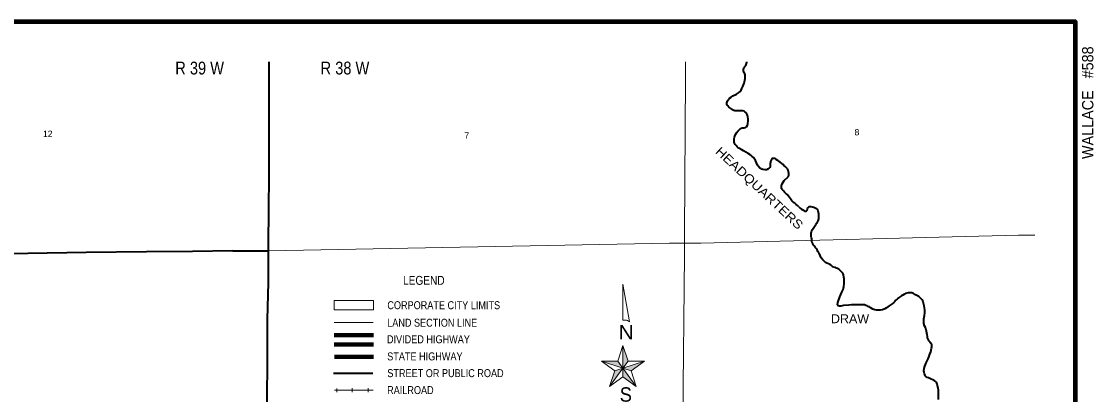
# Model space of a CAD drawing. Extents: x 224.35 to 228.28, y 44.38 to 48.31.
# Drawn here: x 225.765 to 228.276, y 47.433 to 48.308 of the extents above; entities that cross this region are included whole.
import ezdxf
from ezdxf.enums import TextEntityAlignment as Align

# ---------------------------------------------------------------- set-up
doc = ezdxf.new("R2010")
doc.units = 0
doc.header["$LTSCALE"] = 0.0076
doc.linetypes.add('LONG_DASHED', pattern=[7.5, 6, -1.5])
for name, color, linetype, lineweight in [('14', 7, 'Continuous', 35), ('15', 7, 'Continuous', 13), ('25', 7, 'Continuous', 35), ('48', 7, 'Continuous', 106), ('50', 7, 'Continuous', 13), ('51', 7, 'Continuous', 13)]:
    doc.layers.add(name, color=color, linetype=linetype, lineweight=lineweight)
for name, color, linetype in [('29', 7, 'Continuous'), ('45', 7, 'Continuous'), ('46', 7, 'Continuous')]:
    doc.layers.add(name, color=color, linetype=linetype)

msp = doc.modelspace()

# ---------------------------------------------------------------- hatches: boundary and pattern name
at = {"layer": '51'}
for points in [[(227.173674, 47.548295), (227.173674, 47.495076), (227.185606, 47.511553)], [(227.161742, 47.511553), (227.123106, 47.511553), (227.173674, 47.495076)], [(227.173674, 47.495076), (227.192992, 47.488826), (227.224242, 47.511553)], [(227.142235, 47.451894), (227.154356, 47.488826), (227.173674, 47.495076)], [(227.173674, 47.495076), (227.173674, 47.474811), (227.204924, 47.451894)]]:
    msp.add_hatch(color=256, dxfattribs=at).paths.add_polyline_path(points)

# ---------------------------------------------------------------- linework, layer by layer
at = {"layer": '14'}
msp.add_line((226.259848, 47.770265), (226.343182, 47.770265), dxfattribs=at)
for points in [[(226.343182, 47.784659), (226.344318, 47.867424), (226.344886, 47.947159), (226.344886, 48.044886), (226.344886, 48.127083), (226.344697, 48.213447)], [(226.337879, 47.006439), (226.338447, 47.049811), (226.339015, 47.136174), (226.339394, 47.234659), (226.339394, 47.323864), (226.34053, 47.419886), (226.341288, 47.513447), (226.341477, 47.60947), (226.343182, 47.696212), (226.343182, 47.784659)], [(226.259848, 47.770265), (226.16572, 47.76875), (226.057765, 47.767614), (225.916288, 47.765909), (225.779924, 47.763826), (225.631629, 47.763068)]]:
    msp.add_lwpolyline(points, dxfattribs=at)
at = {"layer": '15'}
for p, q in [((227.319697, 48.175947), (227.319697, 48.213447)), ((227.317803, 47.8125), (227.319697, 48.175947)), ((227.317803, 47.75928), (227.317803, 47.8125)), ((227.282765, 47.788447), (226.343182, 47.770265)), ((227.282765, 47.788447), (227.356061, 47.788447)), ((227.356061, 47.788447), (228.100189, 47.806818)), ((228.100189, 47.806818), (228.138258, 47.806818)), ((227.317803, 47.75928), (227.308333, 46.804735))]:
    msp.add_line(p, q, dxfattribs=at)
at = {"layer": '25'}
for points in [[(227.456629, 48.199242), (227.457955, 48.201326), (227.45947, 48.20303), (227.461174, 48.205114), (227.462121, 48.207008), (227.463068, 48.20928), (227.463447, 48.211553), (227.463447, 48.213447)], [(227.459848, 48.180871), (227.45947, 48.183144), (227.458902, 48.185606), (227.457765, 48.187879), (227.457008, 48.190152), (227.45625, 48.192614), (227.455871, 48.195644), (227.456629, 48.199242)], [(227.451705, 48.150947), (227.453977, 48.155303), (227.45625, 48.159659), (227.457765, 48.163636)], [(227.457765, 48.163636), (227.458523, 48.166856), (227.45928, 48.170455), (227.459848, 48.174242), (227.459848, 48.180871)], [(227.420644, 48.125), (227.423295, 48.127841), (227.426894, 48.130871), (227.43125, 48.133902), (227.439205, 48.137689), (227.444508, 48.14072), (227.448485, 48.144129), (227.450379, 48.14697), (227.451705, 48.150947)], [(227.419508, 48.110038), (227.417992, 48.111932), (227.417045, 48.113826), (227.417045, 48.116856), (227.417614, 48.119508), (227.418561, 48.121591), (227.420644, 48.125)], [(227.440341, 48.098674), (227.435985, 48.098674), (227.433523, 48.099053), (227.431439, 48.1), (227.428977, 48.101515), (227.426326, 48.103598), (227.423864, 48.105303), (227.42178, 48.107197), (227.419508, 48.110038)], [(227.464394, 48.090152), (227.463068, 48.092614), (227.461553, 48.094318), (227.459091, 48.096402), (227.457197, 48.097917), (227.454545, 48.098674), (227.440341, 48.098674)], [(227.466667, 48.075568), (227.466667, 48.079356), (227.465909, 48.084091), (227.465152, 48.0875), (227.464394, 48.090152)], [(227.439773, 48.047159), (227.442803, 48.050758), (227.445455, 48.054167), (227.448864, 48.057008), (227.452841, 48.058333), (227.457576, 48.058523), (227.460417, 48.05947), (227.462879, 48.060985), (227.465341, 48.064773), (227.465909, 48.067992), (227.466667, 48.075568)], [(227.43428, 48.024811), (227.434091, 48.029167), (227.434091, 48.033712), (227.434848, 48.036364), (227.436174, 48.041667)], [(227.436174, 48.041667), (227.4375, 48.043182), (227.439773, 48.047159)], [(227.444886, 48.010795), (227.442992, 48.012311), (227.440909, 48.014394), (227.438447, 48.016856), (227.436553, 48.019508), (227.435038, 48.022538), (227.43428, 48.024811)], [(227.471023, 47.996023), (227.467235, 47.998485), (227.461553, 48.001326), (227.456061, 48.004356), (227.451705, 48.006818), (227.444886, 48.010795)], [(227.479545, 47.988826), (227.476515, 47.991667), (227.474053, 47.993939), (227.471023, 47.996023)], [(227.505682, 47.960417), (227.500947, 47.960985), (227.498864, 47.961742), (227.496212, 47.962879), (227.494129, 47.964015), (227.49072, 47.967614), (227.488826, 47.970833), (227.486553, 47.976705), (227.484091, 47.981818), (227.479545, 47.988826)], [(227.526515, 47.986742), (227.523485, 47.986742), (227.522348, 47.986174), (227.521212, 47.984659), (227.520833, 47.983144), (227.520076, 47.98125), (227.519508, 47.979356), (227.519318, 47.977652), (227.51875, 47.975758), (227.518371, 47.969508)], [(227.541477, 47.977841), (227.539015, 47.979545), (227.535985, 47.981629), (227.532765, 47.984091), (227.530871, 47.985606), (227.528788, 47.986553), (227.526515, 47.986742)], [(227.518371, 47.969508), (227.517992, 47.967424), (227.517235, 47.96572), (227.515909, 47.964015), (227.514205, 47.9625), (227.5125, 47.961364), (227.511174, 47.960417), (227.505682, 47.960417)], [(227.55928, 47.962121), (227.558523, 47.963447), (227.557008, 47.964962), (227.553598, 47.967803), (227.550568, 47.970455), (227.548485, 47.972917), (227.545644, 47.975189), (227.541477, 47.977841)], [(227.560417, 47.943561), (227.561553, 47.945265), (227.561932, 47.94678), (227.561932, 47.948295), (227.561742, 47.951705), (227.561174, 47.955492), (227.560227, 47.95947), (227.55928, 47.962121)], [(227.552273, 47.907576), (227.55, 47.909848), (227.547727, 47.912121), (227.546212, 47.914015), (227.545265, 47.916667), (227.544886, 47.919318), (227.544697, 47.92197), (227.545076, 47.925189), (227.546212, 47.927462), (227.551515, 47.935038), (227.560417, 47.943561)], [(227.558333, 47.902083), (227.555682, 47.904167), (227.553409, 47.90625), (227.552273, 47.907576)], [(227.569318, 47.887689), (227.567803, 47.889773), (227.566098, 47.891856), (227.563636, 47.895644), (227.561174, 47.898674), (227.558333, 47.902083)], [(227.585606, 47.873674), (227.582765, 47.876136), (227.579167, 47.879167), (227.575758, 47.881629), (227.572727, 47.883902), (227.569318, 47.887689)], [(227.585606, 47.873674), (227.589015, 47.870455), (227.591667, 47.868182), (227.594697, 47.866288), (227.598295, 47.864205), (227.600189, 47.863447), (227.602273, 47.863068), (227.603788, 47.863826), (227.605114, 47.865909), (227.605871, 47.868561), (227.606818, 47.870644), (227.607955, 47.872538), (227.60947, 47.874053), (227.610985, 47.874432), (227.613636, 47.874242), (227.617045, 47.873485), (227.620833, 47.872348), (227.624053, 47.871212), (227.626705, 47.869697), (227.628409, 47.867803), (227.630303, 47.864583), (227.631061, 47.860606), (227.63125, 47.857197), (227.631439, 47.848106)], [(227.631439, 47.848106), (227.63125, 47.844886), (227.629924, 47.84053), (227.628598, 47.837121), (227.626894, 47.83428), (227.625568, 47.832008)], [(227.616098, 47.795833), (227.61572, 47.798295), (227.614962, 47.800947), (227.614394, 47.803977), (227.614205, 47.808144), (227.614394, 47.811364), (227.615341, 47.81553)], [(227.615341, 47.81553), (227.616098, 47.817235), (227.617803, 47.819886), (227.619129, 47.822727), (227.620833, 47.825), (227.622348, 47.827273), (227.625568, 47.832008)], [(227.62178, 47.782008), (227.621023, 47.782955), (227.619886, 47.783712), (227.61875, 47.784848), (227.617992, 47.786742), (227.617045, 47.789015), (227.616288, 47.792045), (227.616098, 47.795833)], [(227.632765, 47.764773), (227.631629, 47.766667), (227.630303, 47.768561), (227.629356, 47.770833), (227.62822, 47.772727), (227.627083, 47.774621), (227.625568, 47.776136), (227.624432, 47.777462), (227.622917, 47.779545), (227.62178, 47.782008)], [(227.666856, 47.732197), (227.664394, 47.733523), (227.662121, 47.735795), (227.658902, 47.738258), (227.655303, 47.739773), (227.651136, 47.741098), (227.648106, 47.742992), (227.644697, 47.745833), (227.641667, 47.749053), (227.637879, 47.754167), (227.632765, 47.764773)], [(227.676136, 47.728977), (227.674053, 47.729924), (227.671402, 47.730871), (227.666856, 47.732197)], [(227.689962, 47.714015), (227.689205, 47.715909), (227.688258, 47.717803), (227.686174, 47.720455), (227.684091, 47.722538), (227.681818, 47.724811), (227.679356, 47.726894), (227.676136, 47.728977)], [(227.691667, 47.692803), (227.691667, 47.699621), (227.691477, 47.704545), (227.690909, 47.708523), (227.689962, 47.714015)], [(227.686553, 47.673295), (227.687879, 47.676326), (227.689205, 47.679545), (227.690341, 47.682765), (227.691288, 47.686932), (227.691667, 47.692803)], [(227.689773, 47.641667), (227.684091, 47.640341), (227.680871, 47.640341), (227.677841, 47.641477), (227.676326, 47.643561), (227.676894, 47.648864), (227.681439, 47.662689), (227.686553, 47.673295)], [(227.828788, 47.666477), (227.826136, 47.664583), (227.823864, 47.662879), (227.821402, 47.661174), (227.819129, 47.65928), (227.817424, 47.658333), (227.81553, 47.656818), (227.813636, 47.655492), (227.812121, 47.653977), (227.810417, 47.651326)], [(227.850189, 47.671591), (227.84697, 47.67197), (227.841288, 47.67197), (227.838447, 47.671212), (227.835417, 47.670076), (227.832955, 47.668939), (227.828788, 47.666477)], [(227.866856, 47.662879), (227.865341, 47.663826), (227.863447, 47.664394), (227.861553, 47.66572), (227.859091, 47.667235), (227.856629, 47.668561), (227.853788, 47.670076), (227.850189, 47.671591)], [(227.877273, 47.647538), (227.876515, 47.649811), (227.875568, 47.652652), (227.874242, 47.655114), (227.872727, 47.657197), (227.870455, 47.65947), (227.866856, 47.662879)], [(227.708902, 47.643182), (227.702841, 47.642614), (227.689773, 47.641667)], [(227.752462, 47.636932), (227.750189, 47.638636), (227.748106, 47.639773), (227.745833, 47.640909), (227.742424, 47.642235), (227.739205, 47.643182), (227.72803, 47.643182), (227.708902, 47.643182)], [(227.78125, 47.631629), (227.776894, 47.630682), (227.772159, 47.630682), (227.767614, 47.631061), (227.763447, 47.631818), (227.759091, 47.633523), (227.752462, 47.636932)], [(227.810417, 47.651326), (227.807955, 47.648864), (227.803977, 47.645833), (227.79678, 47.641098), (227.79072, 47.636174), (227.787121, 47.633902), (227.78125, 47.631629)], [(227.883902, 47.58428), (227.882386, 47.590341), (227.879924, 47.594129), (227.878598, 47.599432), (227.87803, 47.605114), (227.87822, 47.610985), (227.879924, 47.618939), (227.880682, 47.624811), (227.880492, 47.632197), (227.879167, 47.640909), (227.877273, 47.647538)], [(227.883902, 47.58428), (227.884091, 47.581818), (227.884848, 47.57822), (227.885417, 47.574053), (227.885795, 47.569697), (227.886364, 47.566288), (227.887879, 47.562879)], [(227.887879, 47.562879), (227.888636, 47.561174), (227.889394, 47.560038)], [(227.896591, 47.541667), (227.897159, 47.544129), (227.897159, 47.548106), (227.89678, 47.55), (227.895455, 47.552462), (227.894129, 47.554545), (227.893182, 47.555871), (227.890909, 47.558333), (227.889394, 47.560038)], [(227.885795, 47.512121), (227.888258, 47.517045), (227.890152, 47.521212), (227.892235, 47.527841), (227.894508, 47.533712), (227.896591, 47.541667)], [(227.879924, 47.482008), (227.879167, 47.485038), (227.878598, 47.489015), (227.879167, 47.494508), (227.880492, 47.499811), (227.883712, 47.507576), (227.885795, 47.512121)], [(227.89072, 47.471591), (227.888826, 47.472348), (227.886174, 47.473485), (227.883902, 47.474621), (227.882386, 47.476136), (227.88125, 47.47803), (227.879924, 47.482008)], [(227.910606, 47.454167), (227.909848, 47.457386), (227.908523, 47.460227), (227.907197, 47.462311), (227.904545, 47.464205), (227.902273, 47.465909), (227.899242, 47.467614), (227.895644, 47.469508), (227.89072, 47.471591)], [(227.912311, 47.437311), (227.912311, 47.443939), (227.911553, 47.447538), (227.910606, 47.454167)], [(227.912879, 47.421402), (227.9125, 47.424053), (227.912311, 47.437311)]]:
    msp.add_lwpolyline(points, dxfattribs=at)
at = {"layer": '48'}
msp.add_lwpolyline([(224.350379, 44.425568), (224.350379, 48.308144), (228.232955, 48.308144), (228.232955, 44.425568)], close=True, dxfattribs=at)
at = {"layer": '50'}
for p, q in [((226.497159, 47.602083), (226.588636, 47.602083)), ((226.498106, 47.443182), (226.588636, 47.443182)), ((226.503598, 47.447727), (226.503598, 47.438447)), ((226.539394, 47.448295), (226.539394, 47.439015)), ((226.576894, 47.448295), (226.576894, 47.439015))]:
    msp.add_line(p, q, dxfattribs=at)
at = {"layer": '50', "lineweight": 80}
for p, q in [((226.497159, 47.572538), (226.589773, 47.572538)), ((226.497159, 47.550947), (226.589773, 47.550947)), ((226.498106, 47.521591), (226.589583, 47.521591))]:
    msp.add_line(p, q, dxfattribs=at)
at = {"layer": '50', "lineweight": 35}
msp.add_line((226.496023, 47.483333), (226.5875, 47.483333), dxfattribs=at)
at = {"layer": '50', "linetype": 'LONG_DASHED'}
msp.add_lwpolyline([(226.497159, 47.653409), (226.589773, 47.653409), (226.589773, 47.631818), (226.497159, 47.631818)], close=True, dxfattribs=at)
at = {"layer": '51'}
for p, q in [((227.161742, 47.511553), (227.173674, 47.548295)), ((227.173674, 47.548295), (227.185606, 47.511553))]:
    msp.add_line(p, q, dxfattribs=at)
for points in [[(227.173674, 47.607386), (227.173674, 47.691856), (227.189205, 47.603598), (227.186932, 47.605492), (227.18447, 47.606818), (227.182197, 47.607765), (227.179545, 47.607955), (227.176705, 47.607955)], [(227.173674, 47.548295), (227.161742, 47.511553), (227.173674, 47.495076)], [(227.173674, 47.548295), (227.173674, 47.495076), (227.185606, 47.511553)], [(227.123106, 47.511553), (227.173674, 47.495076), (227.154356, 47.488826)], [(227.161742, 47.511553), (227.123106, 47.511553), (227.173674, 47.495076)], [(227.224242, 47.511553), (227.185606, 47.511553), (227.173674, 47.495076)], [(227.173674, 47.495076), (227.192992, 47.488826), (227.224242, 47.511553)], [(227.142235, 47.451894), (227.173674, 47.495076), (227.173674, 47.474811)], [(227.142235, 47.451894), (227.154356, 47.488826), (227.173674, 47.495076)], [(227.173674, 47.495076), (227.192992, 47.488826), (227.204924, 47.451894)], [(227.173674, 47.495076), (227.173674, 47.474811), (227.204924, 47.451894)]]:
    msp.add_lwpolyline(points, close=True, dxfattribs=at)
for points in [[(227.154356, 47.488826), (227.123106, 47.511553), (227.161742, 47.511553), (227.173674, 47.548295)], [(227.185606, 47.511553), (227.224242, 47.511553), (227.192992, 47.488826)], [(227.173674, 47.474811), (227.142235, 47.451894), (227.154356, 47.488826)], [(227.192992, 47.488826), (227.204924, 47.451894), (227.173674, 47.474811)]]:
    msp.add_lwpolyline(points, dxfattribs=at)

# ---------------------------------------------------------------- texts
at = {"layer": '29', "width": 1.15}
msp.add_text('HEADQUARTERS', height=0.02083, rotation=316.959, dxfattribs=at).set_placement((227.486072, 47.90968), align=Align.CENTER)
at = {"layer": '29', "width": 1.05}
msp.add_text('DRAW', height=0.02083, dxfattribs=at).set_placement((227.705398, 47.600568), align=Align.CENTER)
at = {"layer": '45'}
for s, p in [('12', (225.826515, 48.037121)), ('7', (226.807765, 48.033144)), ('8', (227.721591, 48.040909))]:
    msp.add_text(s, height=0.01496, dxfattribs=at).set_placement(p, align=Align.CENTER)
at = {"layer": '46', "width": 0.85}
for s, p in [('R 39 W', (226.182197, 48.183712)), ('R 38 W', (226.522538, 48.183712))]:
    msp.add_text(s, height=0.03011, dxfattribs=at).set_placement(p, align=Align.CENTER)
at = {"layer": '48', "width": 0.95}
msp.add_text('WALLACE   #588', height=0.02651, rotation=90, dxfattribs=at).set_placement((228.275379, 48.117519), align=Align.CENTER)
at = {"layer": '50', "width": 0.85}
for s, height, p in [('LEGEND', 0.02083, (226.707292, 47.69053)), ('CORPORATE CITY LIMITS', 0.01875, (226.753883, 47.633333)), ('LAND SECTION LINE', 0.01875, (226.726894, 47.592235)), ('DIVIDED HIGHWAY', 0.01875, (226.717992, 47.553409)), ('STATE HIGHWAY', 0.01875, (226.709754, 47.513258)), ('STREET OR PUBLIC ROAD', 0.01875, (226.757955, 47.474053)), ('RAILROAD', 0.01875, (226.675758, 47.43428))]:
    msp.add_text(s, height=height, dxfattribs=at).set_placement(p, align=Align.CENTER)
at = {"layer": '51'}
for s, width, p in [('N', 1.1, (227.181061, 47.562689)), ('S', 0.95, (227.180303, 47.416477))]:
    msp.add_text(s, height=0.03375, dxfattribs=dict(at, width=width)).set_placement(p, align=Align.CENTER)

doc.saveas('drawing.dxf')
